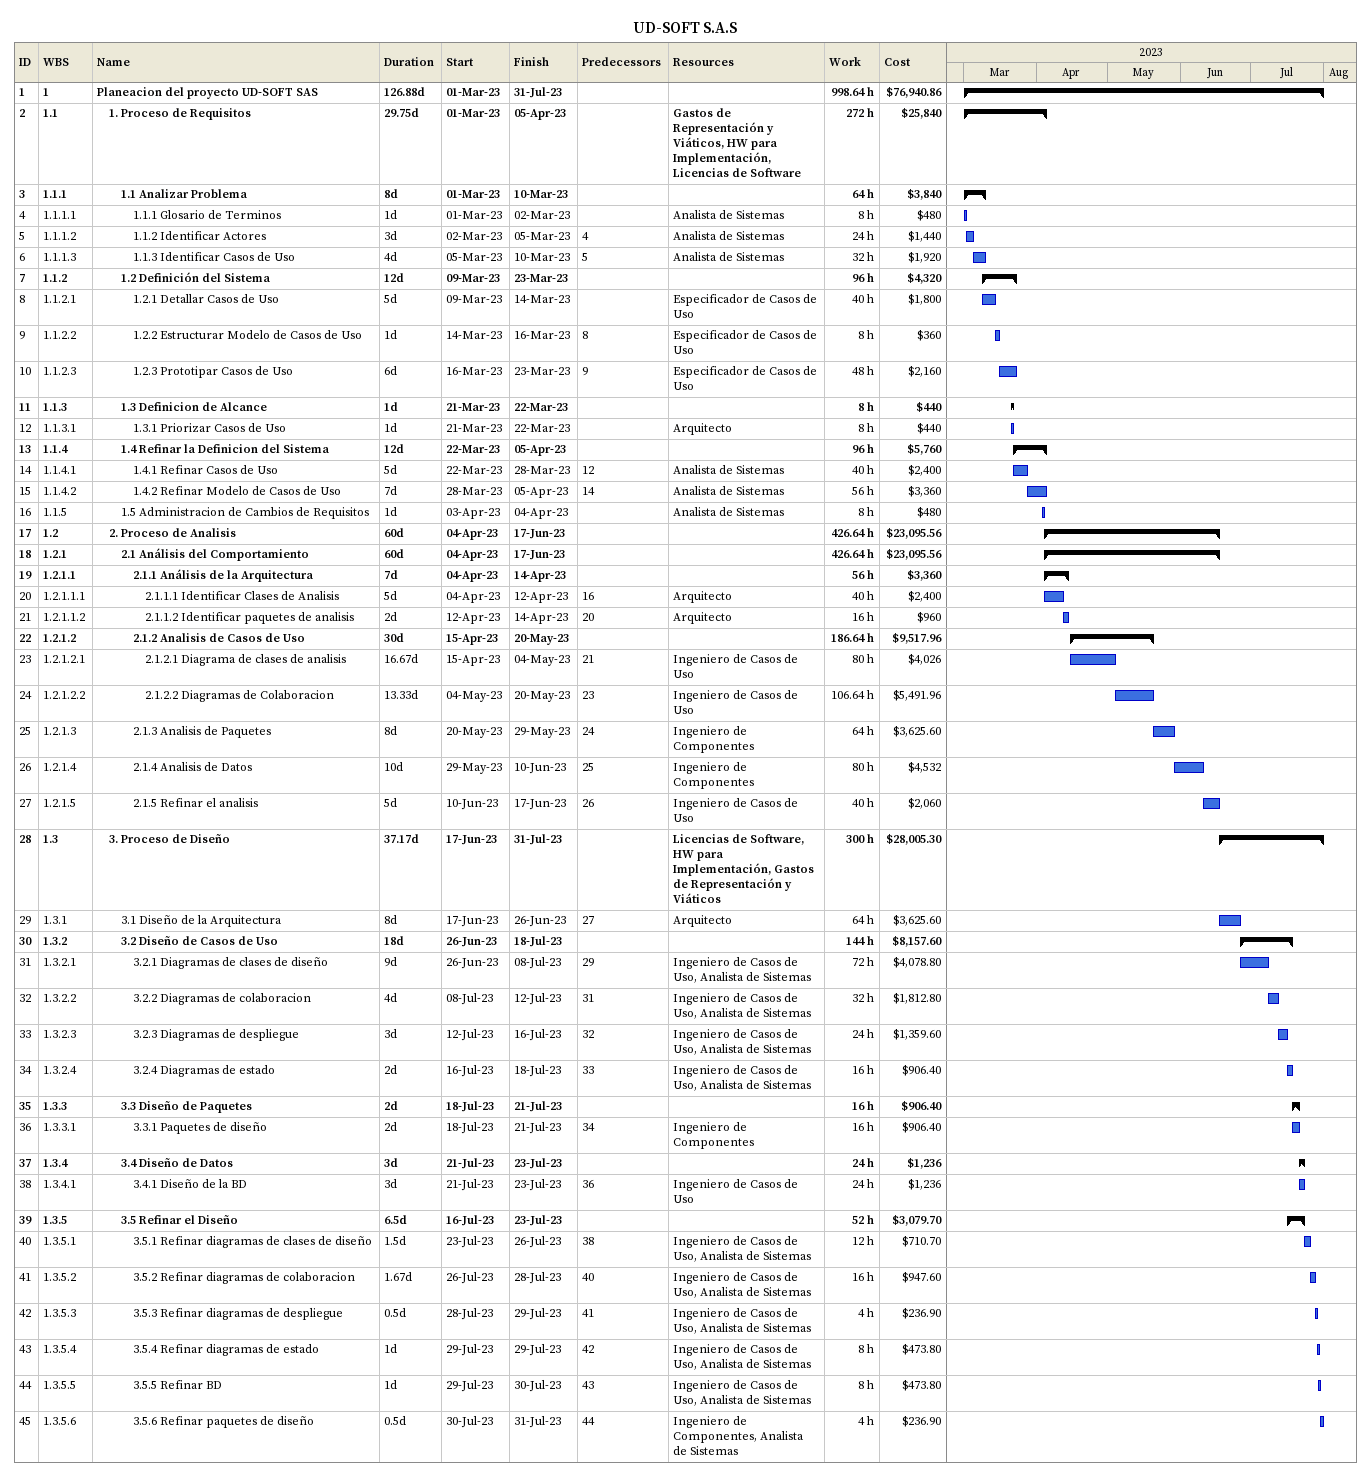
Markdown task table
UD-SOFT S.A.S

| ID | WBS | Task | Duration | Start | Finish | Predecessors | Resources | Work (h) | Cost ($) |
|---|---|---|---|---|---|---|---|---|---|
| 1 | 1 | **Planeacion del proyecto UD-SOFT SAS** | 126.88d | 2023-03-01 | 2023-07-31 |  |  | 998.64 | 76940.86 |
| 2 | 1.1 | **1. Proceso de Requisitos** | 29.75d | 2023-03-01 | 2023-04-05 |  | Gastos de Representación y Viáticos, HW para Implementación, Licencias de Software | 272 | 25840 |
| 3 | 1.1.1 | **1.1 Analizar Problema** | 8d | 2023-03-01 | 2023-03-10 |  |  | 64 | 3840 |
| 4 | 1.1.1.1 | 1.1.1 Glosario de Terminos | 1d | 2023-03-01 | 2023-03-02 |  | Analista de Sistemas | 8 | 480 |
| 5 | 1.1.1.2 | 1.1.2 Identificar Actores | 3d | 2023-03-02 | 2023-03-05 | 4 | Analista de Sistemas | 24 | 1440 |
| 6 | 1.1.1.3 | 1.1.3 Identificar Casos de Uso | 4d | 2023-03-05 | 2023-03-10 | 5 | Analista de Sistemas | 32 | 1920 |
| 7 | 1.1.2 | **1.2 Definición del Sistema** | 12d | 2023-03-09 | 2023-03-23 |  |  | 96 | 4320 |
| 8 | 1.1.2.1 | 1.2.1 Detallar Casos de Uso | 5d | 2023-03-09 | 2023-03-14 |  | Especificador de Casos de Uso | 40 | 1800 |
| 9 | 1.1.2.2 | 1.2.2 Estructurar Modelo de Casos de Uso | 1d | 2023-03-14 | 2023-03-16 | 8 | Especificador de Casos de Uso | 8 | 360 |
| 10 | 1.1.2.3 | 1.2.3 Prototipar Casos de Uso | 6d | 2023-03-16 | 2023-03-23 | 9 | Especificador de Casos de Uso | 48 | 2160 |
| 11 | 1.1.3 | **1.3 Definicion de Alcance** | 1d | 2023-03-21 | 2023-03-22 |  |  | 8 | 440 |
| 12 | 1.1.3.1 | 1.3.1 Priorizar Casos de Uso | 1d | 2023-03-21 | 2023-03-22 |  | Arquitecto | 8 | 440 |
| 13 | 1.1.4 | **1.4 Refinar la Definicion del Sistema** | 12d | 2023-03-22 | 2023-04-05 |  |  | 96 | 5760 |
| 14 | 1.1.4.1 | 1.4.1 Refinar Casos de Uso | 5d | 2023-03-22 | 2023-03-28 | 12 | Analista de Sistemas | 40 | 2400 |
| 15 | 1.1.4.2 | 1.4.2 Refinar Modelo de Casos de Uso | 7d | 2023-03-28 | 2023-04-05 | 14 | Analista de Sistemas | 56 | 3360 |
| 16 | 1.1.5 | 1.5 Administracion de Cambios de Requisitos | 1d | 2023-04-03 | 2023-04-04 |  | Analista de Sistemas | 8 | 480 |
| 17 | 1.2 | **2. Proceso de Analisis** | 60d | 2023-04-04 | 2023-06-17 |  |  | 426.64 | 23095.56 |
| 18 | 1.2.1 | **2.1 Análisis del Comportamiento** | 60d | 2023-04-04 | 2023-06-17 |  |  | 426.64 | 23095.56 |
| 19 | 1.2.1.1 | **2.1.1 Análisis de la Arquitectura** | 7d | 2023-04-04 | 2023-04-14 |  |  | 56 | 3360 |
| 20 | 1.2.1.1.1 | 2.1.1.1 Identificar Clases de Analisis | 5d | 2023-04-04 | 2023-04-12 | 16 | Arquitecto | 40 | 2400 |
| 21 | 1.2.1.1.2 | 2.1.1.2 Identificar paquetes de analisis | 2d | 2023-04-12 | 2023-04-14 | 20 | Arquitecto | 16 | 960 |
| 22 | 1.2.1.2 | **2.1.2 Analisis de Casos de Uso** | 30d | 2023-04-15 | 2023-05-20 |  |  | 186.64 | 9517.96 |
| 23 | 1.2.1.2.1 | 2.1.2.1 Diagrama de clases de analisis | 16.67d | 2023-04-15 | 2023-05-04 | 21 | Ingeniero de Casos de Uso | 80 | 4026 |
| 24 | 1.2.1.2.2 | 2.1.2.2 Diagramas de Colaboracion | 13.33d | 2023-05-04 | 2023-05-20 | 23 | Ingeniero de Casos de Uso | 106.64 | 5491.96 |
| 25 | 1.2.1.3 | 2.1.3 Analisis de Paquetes | 8d | 2023-05-20 | 2023-05-29 | 24 | Ingeniero de Componentes | 64 | 3625.60 |
| 26 | 1.2.1.4 | 2.1.4 Analisis de Datos | 10d | 2023-05-29 | 2023-06-10 | 25 | Ingeniero de Componentes | 80 | 4532 |
| 27 | 1.2.1.5 | 2.1.5 Refinar el analisis | 5d | 2023-06-10 | 2023-06-17 | 26 | Ingeniero de Casos de Uso | 40 | 2060 |
| 28 | 1.3 | **3. Proceso de Diseño** | 37.17d | 2023-06-17 | 2023-07-31 |  | Licencias de Software, HW para Implementación, Gastos de Representación y Viáticos | 300 | 28005.30 |
| 29 | 1.3.1 | 3.1 Diseño de la Arquitectura | 8d | 2023-06-17 | 2023-06-26 | 27 | Arquitecto | 64 | 3625.60 |
| 30 | 1.3.2 | **3.2 Diseño de Casos de Uso** | 18d | 2023-06-26 | 2023-07-18 |  |  | 144 | 8157.60 |
| 31 | 1.3.2.1 | 3.2.1 Diagramas de clases de diseño | 9d | 2023-06-26 | 2023-07-08 | 29 | Ingeniero de Casos de Uso, Analista de Sistemas | 72 | 4078.80 |
| 32 | 1.3.2.2 | 3.2.2 Diagramas de colaboracion | 4d | 2023-07-08 | 2023-07-12 | 31 | Ingeniero de Casos de Uso, Analista de Sistemas | 32 | 1812.80 |
| 33 | 1.3.2.3 | 3.2.3 Diagramas de despliegue | 3d | 2023-07-12 | 2023-07-16 | 32 | Ingeniero de Casos de Uso, Analista de Sistemas | 24 | 1359.60 |
| 34 | 1.3.2.4 | 3.2.4 Diagramas de estado | 2d | 2023-07-16 | 2023-07-18 | 33 | Ingeniero de Casos de Uso, Analista de Sistemas | 16 | 906.40 |
| 35 | 1.3.3 | **3.3 Diseño de Paquetes** | 2d | 2023-07-18 | 2023-07-21 |  |  | 16 | 906.40 |
| 36 | 1.3.3.1 | 3.3.1 Paquetes de diseño | 2d | 2023-07-18 | 2023-07-21 | 34 | Ingeniero de Componentes | 16 | 906.40 |
| 37 | 1.3.4 | **3.4 Diseño de Datos** | 3d | 2023-07-21 | 2023-07-23 |  |  | 24 | 1236 |
| 38 | 1.3.4.1 | 3.4.1 Diseño de la BD | 3d | 2023-07-21 | 2023-07-23 | 36 | Ingeniero de Casos de Uso | 24 | 1236 |
| 39 | 1.3.5 | **3.5 Refinar el Diseño** | 6.5d | 2023-07-16 | 2023-07-23 |  |  | 52 | 3079.70 |
| 40 | 1.3.5.1 | 3.5.1 Refinar diagramas de clases de diseño | 1.5d | 2023-07-23 | 2023-07-26 | 38 | Ingeniero de Casos de Uso, Analista de Sistemas | 12 | 710.70 |
| 41 | 1.3.5.2 | 3.5.2 Refinar diagramas de colaboracion | 1.67d | 2023-07-26 | 2023-07-28 | 40 | Ingeniero de Casos de Uso, Analista de Sistemas | 16 | 947.60 |
| 42 | 1.3.5.3 | 3.5.3 Refinar diagramas de despliegue | 0.5d | 2023-07-28 | 2023-07-29 | 41 | Ingeniero de Casos de Uso, Analista de Sistemas | 4 | 236.90 |
| 43 | 1.3.5.4 | 3.5.4 Refinar diagramas de estado | 1d | 2023-07-29 | 2023-07-29 | 42 | Ingeniero de Casos de Uso, Analista de Sistemas | 8 | 473.80 |
| 44 | 1.3.5.5 | 3.5.5 Refinar BD | 1d | 2023-07-29 | 2023-07-30 | 43 | Ingeniero de Casos de Uso, Analista de Sistemas | 8 | 473.80 |
| 45 | 1.3.5.6 | 3.5.6 Refinar paquetes de diseño | 0.5d | 2023-07-30 | 2023-07-31 | 44 | Ingeniero de Componentes, Analista de Sistemas | 4 | 236.90 |
